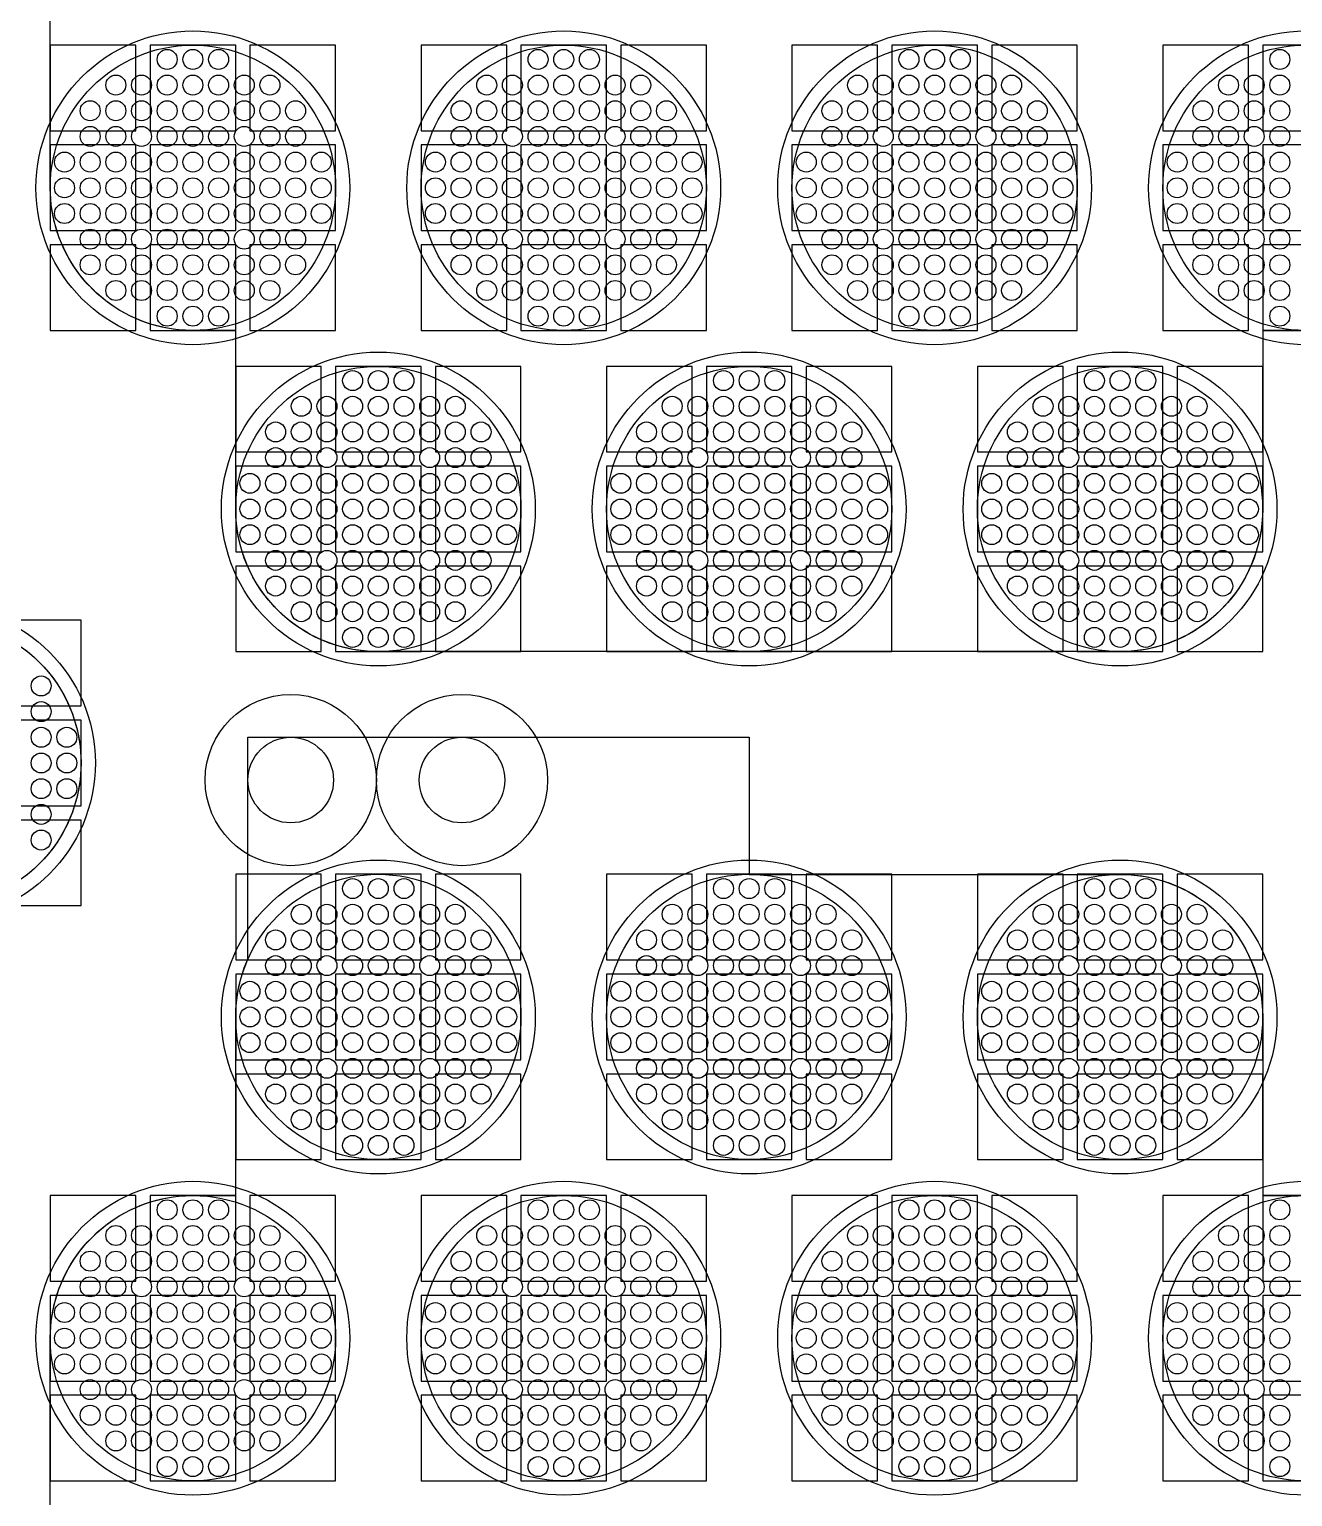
# Model space of a CAD drawing. Extents: x -49 to 54, y -38 to 38.
# Drawn here: x -21.57 to -17.14, y -4.14 to 1 of the extents above; entities that cross this region are included whole.
import ezdxf

# ---------------------------------------------------------------- set-up
doc = ezdxf.new("R2010")
doc.units = 0
for name, color, linetype in [('ADHESIVE_VIA_OPENINGS', 30, 'CONTINUOUS'), ('BACK_LAYER', 5, 'CONTINUOUS'), ('COND_LAYER_LOWER_ELECTRODE', 6, 'CONTINUOUS'), ('CONDUCTIVE_LAYER_BACK_LAYER', 2, 'CONTINUOUS'), ('EMITTER', 3, 'CONTINUOUS'), ('LOWER_ELECTRODE', 1, 'CONTINUOUS'), ('SUBSTRATE_VIA', 4, 'CONTINUOUS')]:
    doc.layers.add(name, color=color, linetype=linetype)

msp = doc.modelspace()

# ---------------------------------------------------------------- linework, layer by layer
at = {"layer": 'ADHESIVE_VIA_OPENINGS'}
for centre in [(-20.6534, -1.6308), (-20.0534, -1.6308)]:
    msp.add_circle(centre, 0.3, dxfattribs=at)
at = {"layer": 'BACK_LAYER'}
for points in [[(-21.4965, 0.6451), (-21.1965, 0.6451), (-21.1965, 0.9451), (-21.4965, 0.9451)], [(-21.1465, 0.6451), (-20.8465, 0.6451), (-20.8465, 0.9451), (-21.1465, 0.9451)], [(-20.7965, 0.6451), (-20.4965, 0.6451), (-20.4965, 0.9451), (-20.7965, 0.9451)], [(-20.1965, 0.6451), (-19.8965, 0.6451), (-19.8965, 0.9451), (-20.1965, 0.9451)], [(-19.8465, 0.6451), (-19.5465, 0.6451), (-19.5465, 0.9451), (-19.8465, 0.9451)], [(-19.4965, 0.6451), (-19.1965, 0.6451), (-19.1965, 0.9451), (-19.4965, 0.9451)], [(-18.8965, 0.6451), (-18.5965, 0.6451), (-18.5965, 0.9451), (-18.8965, 0.9451)], [(-18.5465, 0.6451), (-18.2465, 0.6451), (-18.2465, 0.9451), (-18.5465, 0.9451)], [(-18.1965, 0.6451), (-17.8965, 0.6451), (-17.8965, 0.9451), (-18.1965, 0.9451)], [(-17.5965, 0.6451), (-17.2965, 0.6451), (-17.2965, 0.9451), (-17.5965, 0.9451)], [(-17.2465, 0.6451), (-16.9465, 0.6451), (-16.9465, 0.9451), (-17.2465, 0.9451)], [(-21.4965, 0.2951), (-21.1965, 0.2951), (-21.1965, 0.5951), (-21.4965, 0.5951)], [(-21.1465, 0.2951), (-20.8465, 0.2951), (-20.8465, 0.5951), (-21.1465, 0.5951)], [(-20.7965, 0.2951), (-20.4965, 0.2951), (-20.4965, 0.5951), (-20.7965, 0.5951)], [(-20.1965, 0.2951), (-19.8965, 0.2951), (-19.8965, 0.5951), (-20.1965, 0.5951)], [(-19.8465, 0.2951), (-19.5465, 0.2951), (-19.5465, 0.5951), (-19.8465, 0.5951)], [(-19.4965, 0.2951), (-19.1965, 0.2951), (-19.1965, 0.5951), (-19.4965, 0.5951)], [(-18.8965, 0.2951), (-18.5965, 0.2951), (-18.5965, 0.5951), (-18.8965, 0.5951)], [(-18.5465, 0.2951), (-18.2465, 0.2951), (-18.2465, 0.5951), (-18.5465, 0.5951)], [(-18.1965, 0.2951), (-17.8965, 0.2951), (-17.8965, 0.5951), (-18.1965, 0.5951)], [(-17.5965, 0.2951), (-17.2965, 0.2951), (-17.2965, 0.5951), (-17.5965, 0.5951)], [(-17.2465, 0.2951), (-16.9465, 0.2951), (-16.9465, 0.5951), (-17.2465, 0.5951)], [(-21.4965, -0.0549), (-21.1965, -0.0549), (-21.1965, 0.2451), (-21.4965, 0.2451)], [(-21.1465, -0.0549), (-20.8465, -0.0549), (-20.8465, 0.2451), (-21.1465, 0.2451)], [(-20.7965, -0.0549), (-20.4965, -0.0549), (-20.4965, 0.2451), (-20.7965, 0.2451)], [(-20.1965, -0.0549), (-19.8965, -0.0549), (-19.8965, 0.2451), (-20.1965, 0.2451)], [(-19.8465, -0.0549), (-19.5465, -0.0549), (-19.5465, 0.2451), (-19.8465, 0.2451)], [(-19.4965, -0.0549), (-19.1965, -0.0549), (-19.1965, 0.2451), (-19.4965, 0.2451)], [(-18.8965, -0.0549), (-18.5965, -0.0549), (-18.5965, 0.2451), (-18.8965, 0.2451)], [(-18.5465, -0.0549), (-18.2465, -0.0549), (-18.2465, 0.2451), (-18.5465, 0.2451)], [(-18.1965, -0.0549), (-17.8965, -0.0549), (-17.8965, 0.2451), (-18.1965, 0.2451)], [(-17.5965, -0.0549), (-17.2965, -0.0549), (-17.2965, 0.2451), (-17.5965, 0.2451)], [(-17.2465, -0.0549), (-16.9465, -0.0549), (-16.9465, 0.2451), (-17.2465, 0.2451)], [(-20.8465, -0.4807), (-20.5465, -0.4807), (-20.5465, -0.1807), (-20.8465, -0.1807)], [(-20.4965, -0.4807), (-20.1965, -0.4807), (-20.1965, -0.1807), (-20.4965, -0.1807)], [(-20.1465, -0.4807), (-19.8465, -0.4807), (-19.8465, -0.1807), (-20.1465, -0.1807)], [(-19.5465, -0.4807), (-19.2465, -0.4807), (-19.2465, -0.1807), (-19.5465, -0.1807)], [(-19.1965, -0.4807), (-18.8965, -0.4807), (-18.8965, -0.1807), (-19.1965, -0.1807)], [(-18.8465, -0.4807), (-18.5465, -0.4807), (-18.5465, -0.1807), (-18.8465, -0.1807)], [(-18.2465, -0.4807), (-17.9465, -0.4807), (-17.9465, -0.1807), (-18.2465, -0.1807)], [(-17.8965, -0.4807), (-17.5965, -0.4807), (-17.5965, -0.1807), (-17.8965, -0.1807)], [(-17.5465, -0.4807), (-17.2465, -0.4807), (-17.2465, -0.1807), (-17.5465, -0.1807)], [(-20.8465, -0.8307), (-20.5465, -0.8307), (-20.5465, -0.5307), (-20.8465, -0.5307)], [(-20.4965, -0.8307), (-20.1965, -0.8307), (-20.1965, -0.5307), (-20.4965, -0.5307)], [(-20.1465, -0.8307), (-19.8465, -0.8307), (-19.8465, -0.5307), (-20.1465, -0.5307)], [(-19.5465, -0.8307), (-19.2465, -0.8307), (-19.2465, -0.5307), (-19.5465, -0.5307)], [(-19.1965, -0.8307), (-18.8965, -0.8307), (-18.8965, -0.5307), (-19.1965, -0.5307)], [(-18.8465, -0.8307), (-18.5465, -0.8307), (-18.5465, -0.5307), (-18.8465, -0.5307)], [(-18.2465, -0.8307), (-17.9465, -0.8307), (-17.9465, -0.5307), (-18.2465, -0.5307)], [(-17.8965, -0.8307), (-17.5965, -0.8307), (-17.5965, -0.5307), (-17.8965, -0.5307)], [(-17.5465, -0.8307), (-17.2465, -0.8307), (-17.2465, -0.5307), (-17.5465, -0.5307)], [(-20.8465, -1.1807), (-20.5465, -1.1807), (-20.5465, -0.8807), (-20.8465, -0.8807)], [(-20.4965, -1.1807), (-20.1965, -1.1807), (-20.1965, -0.8807), (-20.4965, -0.8807)], [(-20.1465, -1.1807), (-19.8465, -1.1807), (-19.8465, -0.8807), (-20.1465, -0.8807)], [(-19.5465, -1.1807), (-19.2465, -1.1807), (-19.2465, -0.8807), (-19.5465, -0.8807)], [(-19.1965, -1.1807), (-18.8965, -1.1807), (-18.8965, -0.8807), (-19.1965, -0.8807)], [(-18.8465, -1.1807), (-18.5465, -1.1807), (-18.5465, -0.8807), (-18.8465, -0.8807)], [(-18.2465, -1.1807), (-17.9465, -1.1807), (-17.9465, -0.8807), (-18.2465, -0.8807)], [(-17.8965, -1.1807), (-17.5965, -1.1807), (-17.5965, -0.8807), (-17.8965, -0.8807)], [(-17.5465, -1.1807), (-17.2465, -1.1807), (-17.2465, -0.8807), (-17.5465, -0.8807)], [(-21.6884, -1.3709), (-21.3884, -1.3709), (-21.3884, -1.0709), (-21.6884, -1.0709)], [(-21.6884, -1.7209), (-21.3884, -1.7209), (-21.3884, -1.4209), (-21.6884, -1.4209)], [(-21.6884, -2.0709), (-21.3884, -2.0709), (-21.3884, -1.7709), (-21.6884, -1.7709)], [(-20.8465, -2.2611), (-20.5465, -2.2611), (-20.5465, -1.9611), (-20.8465, -1.9611)], [(-20.4965, -2.2611), (-20.1965, -2.2611), (-20.1965, -1.9611), (-20.4965, -1.9611)], [(-20.1465, -2.2611), (-19.8465, -2.2611), (-19.8465, -1.9611), (-20.1465, -1.9611)], [(-19.5465, -2.2611), (-19.2465, -2.2611), (-19.2465, -1.9611), (-19.5465, -1.9611)], [(-19.1965, -2.2611), (-18.8965, -2.2611), (-18.8965, -1.9611), (-19.1965, -1.9611)], [(-18.8465, -2.2611), (-18.5465, -2.2611), (-18.5465, -1.9611), (-18.8465, -1.9611)], [(-18.2465, -2.2611), (-17.9465, -2.2611), (-17.9465, -1.9611), (-18.2465, -1.9611)], [(-17.8965, -2.2611), (-17.5965, -2.2611), (-17.5965, -1.9611), (-17.8965, -1.9611)], [(-17.5465, -2.2611), (-17.2465, -2.2611), (-17.2465, -1.9611), (-17.5465, -1.9611)], [(-20.8465, -2.6111), (-20.5465, -2.6111), (-20.5465, -2.3111), (-20.8465, -2.3111)], [(-20.4965, -2.6111), (-20.1965, -2.6111), (-20.1965, -2.3111), (-20.4965, -2.3111)], [(-20.1465, -2.6111), (-19.8465, -2.6111), (-19.8465, -2.3111), (-20.1465, -2.3111)], [(-19.5465, -2.6111), (-19.2465, -2.6111), (-19.2465, -2.3111), (-19.5465, -2.3111)], [(-19.1965, -2.6111), (-18.8965, -2.6111), (-18.8965, -2.3111), (-19.1965, -2.3111)], [(-18.8465, -2.6111), (-18.5465, -2.6111), (-18.5465, -2.3111), (-18.8465, -2.3111)], [(-18.2465, -2.6111), (-17.9465, -2.6111), (-17.9465, -2.3111), (-18.2465, -2.3111)], [(-17.8965, -2.6111), (-17.5965, -2.6111), (-17.5965, -2.3111), (-17.8965, -2.3111)], [(-17.5465, -2.6111), (-17.2465, -2.6111), (-17.2465, -2.3111), (-17.5465, -2.3111)], [(-20.8465, -2.9611), (-20.5465, -2.9611), (-20.5465, -2.6611), (-20.8465, -2.6611)], [(-20.4965, -2.9611), (-20.1965, -2.9611), (-20.1965, -2.6611), (-20.4965, -2.6611)], [(-20.1465, -2.9611), (-19.8465, -2.9611), (-19.8465, -2.6611), (-20.1465, -2.6611)], [(-19.5465, -2.9611), (-19.2465, -2.9611), (-19.2465, -2.6611), (-19.5465, -2.6611)], [(-19.1965, -2.9611), (-18.8965, -2.9611), (-18.8965, -2.6611), (-19.1965, -2.6611)], [(-18.8465, -2.9611), (-18.5465, -2.9611), (-18.5465, -2.6611), (-18.8465, -2.6611)], [(-18.2465, -2.9611), (-17.9465, -2.9611), (-17.9465, -2.6611), (-18.2465, -2.6611)], [(-17.8965, -2.9611), (-17.5965, -2.9611), (-17.5965, -2.6611), (-17.8965, -2.6611)], [(-17.5465, -2.9611), (-17.2465, -2.9611), (-17.2465, -2.6611), (-17.5465, -2.6611)], [(-21.4965, -3.387), (-21.1965, -3.387), (-21.1965, -3.087), (-21.4965, -3.087)], [(-21.1465, -3.387), (-20.8465, -3.387), (-20.8465, -3.087), (-21.1465, -3.087)], [(-20.7965, -3.387), (-20.4965, -3.387), (-20.4965, -3.087), (-20.7965, -3.087)], [(-20.1965, -3.387), (-19.8965, -3.387), (-19.8965, -3.087), (-20.1965, -3.087)], [(-19.8465, -3.387), (-19.5465, -3.387), (-19.5465, -3.087), (-19.8465, -3.087)], [(-19.4965, -3.387), (-19.1965, -3.387), (-19.1965, -3.087), (-19.4965, -3.087)], [(-18.8965, -3.387), (-18.5965, -3.387), (-18.5965, -3.087), (-18.8965, -3.087)], [(-18.5465, -3.387), (-18.2465, -3.387), (-18.2465, -3.087), (-18.5465, -3.087)], [(-18.1965, -3.387), (-17.8965, -3.387), (-17.8965, -3.087), (-18.1965, -3.087)], [(-17.5965, -3.387), (-17.2965, -3.387), (-17.2965, -3.087), (-17.5965, -3.087)], [(-17.2465, -3.387), (-16.9465, -3.387), (-16.9465, -3.087), (-17.2465, -3.087)], [(-21.4965, -3.737), (-21.1965, -3.737), (-21.1965, -3.437), (-21.4965, -3.437)], [(-21.1465, -3.737), (-20.8465, -3.737), (-20.8465, -3.437), (-21.1465, -3.437)], [(-20.7965, -3.737), (-20.4965, -3.737), (-20.4965, -3.437), (-20.7965, -3.437)], [(-20.1965, -3.737), (-19.8965, -3.737), (-19.8965, -3.437), (-20.1965, -3.437)], [(-19.8465, -3.737), (-19.5465, -3.737), (-19.5465, -3.437), (-19.8465, -3.437)], [(-19.4965, -3.737), (-19.1965, -3.737), (-19.1965, -3.437), (-19.4965, -3.437)], [(-18.8965, -3.737), (-18.5965, -3.737), (-18.5965, -3.437), (-18.8965, -3.437)], [(-18.5465, -3.737), (-18.2465, -3.737), (-18.2465, -3.437), (-18.5465, -3.437)], [(-18.1965, -3.737), (-17.8965, -3.737), (-17.8965, -3.437), (-18.1965, -3.437)], [(-17.5965, -3.737), (-17.2965, -3.737), (-17.2965, -3.437), (-17.5965, -3.437)], [(-17.2465, -3.737), (-16.9465, -3.737), (-16.9465, -3.437), (-17.2465, -3.437)], [(-21.4965, -4.087), (-21.1965, -4.087), (-21.1965, -3.787), (-21.4965, -3.787)], [(-21.1465, -4.087), (-20.8465, -4.087), (-20.8465, -3.787), (-21.1465, -3.787)], [(-20.7965, -4.087), (-20.4965, -4.087), (-20.4965, -3.787), (-20.7965, -3.787)], [(-20.1965, -4.087), (-19.8965, -4.087), (-19.8965, -3.787), (-20.1965, -3.787)], [(-19.8465, -4.087), (-19.5465, -4.087), (-19.5465, -3.787), (-19.8465, -3.787)], [(-19.4965, -4.087), (-19.1965, -4.087), (-19.1965, -3.787), (-19.4965, -3.787)], [(-18.8965, -4.087), (-18.5965, -4.087), (-18.5965, -3.787), (-18.8965, -3.787)], [(-18.5465, -4.087), (-18.2465, -4.087), (-18.2465, -3.787), (-18.5465, -3.787)], [(-18.1965, -4.087), (-17.8965, -4.087), (-17.8965, -3.787), (-18.1965, -3.787)], [(-17.5965, -4.087), (-17.2965, -4.087), (-17.2965, -3.787), (-17.5965, -3.787)], [(-17.2465, -4.087), (-16.9465, -4.087), (-16.9465, -3.787), (-17.2465, -3.787)]]:
    msp.add_lwpolyline(points, close=True, dxfattribs=at)
at = {"layer": 'COND_LAYER_LOWER_ELECTRODE'}
for centre in [(-20.9965, 0.4451), (-19.6965, 0.4451), (-18.3965, 0.4451), (-17.0965, 0.4451), (-20.3465, -0.6807), (-19.0465, -0.6807), (-17.7465, -0.6807), (-21.8884, -1.5709), (-20.3465, -2.4611), (-19.0465, -2.4611), (-17.7465, -2.4611), (-20.9965, -3.587), (-19.6965, -3.587), (-18.3965, -3.587), (-17.0965, -3.587)]:
    msp.add_circle(centre, 0.55, dxfattribs=at)
at = {"layer": 'CONDUCTIVE_LAYER_BACK_LAYER'}
for points in [[(-17.0866, -0.0548), (-17.2465, -0.0548), (-17.2465, -0.6807), (-17.2469, -0.7006), (-17.2481, -0.7205), (-17.2501, -0.7402), (-17.2528, -0.7599), (-17.2564, -0.7795), (-17.2607, -0.7989), (-17.2658, -0.8181), (-17.2716, -0.8371), (-17.2782, -0.8559), (-17.2855, -0.8744), (-17.2936, -0.8925), (-17.3024, -0.9104), (-17.3118, -0.9279), (-17.322, -0.9449), (-17.3329, -0.9616), (-17.3443, -0.9778), (-17.3565, -0.9936), (-17.3692, -1.0088), (-17.3826, -1.0236), (-17.3965, -1.0378), (-17.411, -1.0514), (-17.426, -1.0645), (-17.4415, -1.0769), (-17.4575, -1.0887), (-17.4739, -1.0999), (-17.4908, -1.1104), (-17.5081, -1.1202), (-17.5257, -1.1294), (-17.5437, -1.1378), (-17.5621, -1.1455), (-17.5807, -1.1524), (-17.5996, -1.1587), (-17.6187, -1.1641), (-17.638, -1.1688), (-17.6575, -1.1728), (-17.6771, -1.1759), (-17.6969, -1.1783), (-17.7167, -1.1798), (-17.7366, -1.1806), (-20.3564, -1.1806), (-20.3763, -1.1798), (-20.3961, -1.1783), (-20.4159, -1.1759), (-20.4355, -1.1728), (-20.455, -1.1688), (-20.4743, -1.1641), (-20.4934, -1.1587), (-20.5123, -1.1524), (-20.5309, -1.1455), (-20.5493, -1.1378), (-20.5673, -1.1294), (-20.5849, -1.1202), (-20.6022, -1.1104), (-20.6191, -1.0999), (-20.6356, -1.0887), (-20.6515, -1.0769), (-20.6671, -1.0645), (-20.6821, -1.0514), (-20.6965, -1.0378), (-20.7104, -1.0236), (-20.7238, -1.0088), (-20.7365, -0.9936), (-20.7487, -0.9778), (-20.7602, -0.9616), (-20.771, -0.9449), (-20.7812, -0.9279), (-20.7906, -0.9104), (-20.7994, -0.8925), (-20.8075, -0.8744), (-20.8148, -0.8559), (-20.8214, -0.8371), (-20.8273, -0.8181), (-20.8323, -0.7989), (-20.8367, -0.7795), (-20.8402, -0.7599), (-20.843, -0.7402), (-20.8449, -0.7205), (-20.8461, -0.7006), (-20.8465, -0.6807), (-20.8465, -0.0548), (-21.0064, -0.0548), (-21.0263, -0.054), (-21.0461, -0.0524), (-21.0659, -0.0501), (-21.0855, -0.0469), (-21.105, -0.043), (-21.1243, -0.0383), (-21.1434, -0.0328), (-21.1623, -0.0266), (-21.1809, -0.0196), (-21.1993, -0.0119), (-21.2173, -0.0035), (-21.2349, 0.0056), (-21.2522, 0.0154), (-21.2691, 0.0259), (-21.2856, 0.0371), (-21.3015, 0.0489), (-21.3171, 0.0614), (-21.3321, 0.0744), (-21.3465, 0.088), (-21.3604, 0.1022), (-21.3738, 0.117), (-21.3865, 0.1322), (-21.3987, 0.148), (-21.4102, 0.1642), (-21.421, 0.1809), (-21.4312, 0.198), (-21.4406, 0.2154), (-21.4494, 0.2333), (-21.4575, 0.2515), (-21.4648, 0.2699), (-21.4714, 0.2887), (-21.4773, 0.3077), (-21.4823, 0.3269), (-21.4867, 0.3463), (-21.4902, 0.3659), (-21.493, 0.3856), (-21.4949, 0.4054), (-21.4961, 0.4252), (-21.4965, 0.4451), (-21.4965, 1.071)], [(-21.5833, -1.1748), (-21.5678, -1.1872), (-21.5528, -1.2002), (-21.5383, -1.2139), (-21.5244, -1.2281), (-21.5111, -1.2428), (-21.4983, -1.2581), (-21.4862, -1.2738), (-21.4747, -1.2901), (-21.4639, -1.3067), (-21.4537, -1.3238), (-21.4442, -1.3413), (-21.4354, -1.3591), (-21.4274, -1.3773), (-21.42, -1.3958), (-21.4135, -1.4145), (-21.4076, -1.4335), (-21.4025, -1.4528), (-21.3982, -1.4722), (-21.3947, -1.4917), (-21.3919, -1.5114), (-21.3899, -1.5312), (-21.3888, -1.5511), (-21.3884, -1.5709), (-21.3888, -1.5908), (-21.3899, -1.6107), (-21.3919, -1.6304), (-21.3947, -1.6501), (-21.3982, -1.6697), (-21.4025, -1.6891), (-21.4076, -1.7083), (-21.4135, -1.7273), (-21.42, -1.7461), (-21.4274, -1.7646), (-21.4354, -1.7827), (-21.4442, -1.8006), (-21.4537, -1.8181), (-21.4639, -1.8351), (-21.4747, -1.8518), (-21.4862, -1.868), (-21.4983, -1.8838), (-21.5111, -1.899), (-21.5244, -1.9138), (-21.5383, -1.928), (-21.5528, -1.9416), (-21.5678, -1.9547), (-21.5833, -1.9671)], [(-21.4965, -4.2129), (-21.4965, -3.587), (-21.4961, -3.5671), (-21.4949, -3.5472), (-21.493, -3.5274), (-21.4902, -3.5078), (-21.4867, -3.4882), (-21.4823, -3.4688), (-21.4773, -3.4496), (-21.4714, -3.4306), (-21.4648, -3.4118), (-21.4575, -3.3933), (-21.4494, -3.3751), (-21.4406, -3.3573), (-21.4312, -3.3398), (-21.421, -3.3227), (-21.4102, -3.3061), (-21.3987, -3.2899), (-21.3865, -3.2741), (-21.3738, -3.2588), (-21.3604, -3.2441), (-21.3465, -3.2299), (-21.3321, -3.2163), (-21.3171, -3.2032), (-21.3015, -3.1908), (-21.2856, -3.179), (-21.2691, -3.1678), (-21.2522, -3.1573), (-21.2349, -3.1475), (-21.2173, -3.1383), (-21.1993, -3.1299), (-21.1809, -3.1222), (-21.1623, -3.1152), (-21.1434, -3.109), (-21.1243, -3.1036), (-21.105, -3.0989), (-21.0855, -3.0949), (-21.0659, -3.0918), (-21.0461, -3.0894), (-21.0263, -3.0878), (-21.0064, -3.0871), (-20.8465, -3.0871), (-20.8465, -2.4611), (-20.8461, -2.4412), (-20.8449, -2.4214), (-20.843, -2.4016), (-20.8402, -2.3819), (-20.8367, -2.3624), (-20.8323, -2.3429), (-20.8273, -2.3237), (-20.8214, -2.3047), (-20.8148, -2.286), (-20.8075, -2.2675), (-20.8034, -2.2583), (-20.8034, -1.4808), (-19.0465, -1.4808), (-19.0465, -1.9612), (-17.7366, -1.9612), (-17.7167, -1.962), (-17.6969, -1.9636), (-17.6771, -1.966), (-17.6575, -1.9691), (-17.638, -1.973), (-17.6187, -1.9777), (-17.5996, -1.9832), (-17.5807, -1.9894), (-17.5621, -1.9964), (-17.5437, -2.0041), (-17.5257, -2.0125), (-17.5081, -2.0216), (-17.4908, -2.0315), (-17.4739, -2.042), (-17.4575, -2.0531), (-17.4415, -2.0649), (-17.426, -2.0774), (-17.411, -2.0904), (-17.3965, -2.1041), (-17.3826, -2.1183), (-17.3692, -2.133), (-17.3565, -2.1483), (-17.3443, -2.164), (-17.3329, -2.1802), (-17.322, -2.1969), (-17.3118, -2.214), (-17.3024, -2.2315), (-17.2936, -2.2493), (-17.2855, -2.2675), (-17.2782, -2.286), (-17.2716, -2.3047), (-17.2658, -2.3237), (-17.2607, -2.3429), (-17.2564, -2.3624), (-17.2528, -2.3819), (-17.2501, -2.4016), (-17.2481, -2.4214), (-17.2469, -2.4412), (-17.2465, -2.4611), (-17.2465, -3.0871), (-17.0866, -3.0871)]]:
    msp.add_lwpolyline(points, dxfattribs=at)
at = {"layer": 'EMITTER'}
for centre in [(-20.9965, 0.4451), (-19.6965, 0.4451), (-18.3965, 0.4451), (-17.0965, 0.4451), (-20.3465, -0.6807), (-19.0465, -0.6807), (-17.7465, -0.6807), (-21.8884, -1.5709), (-20.3465, -2.4611), (-19.0465, -2.4611), (-17.7465, -2.4611), (-20.9965, -3.587), (-19.6965, -3.587), (-18.3965, -3.587), (-17.0965, -3.587)]:
    msp.add_circle(centre, 0.5, dxfattribs=at)
at = {"layer": 'LOWER_ELECTRODE'}
for centre in [(-21.0865, 0.8951), (-20.9965, 0.8951), (-20.9065, 0.8951), (-19.7865, 0.8951), (-19.6965, 0.8951), (-19.6065, 0.8951), (-18.4865, 0.8951), (-18.3965, 0.8951), (-18.3065, 0.8951), (-17.1865, 0.8951), (-21.2665, 0.8051), (-21.1765, 0.8051), (-21.0865, 0.8051), (-20.9965, 0.8051), (-20.9065, 0.8051), (-20.8165, 0.8051), (-20.7265, 0.8051), (-19.9665, 0.8051), (-19.8765, 0.8051), (-19.7865, 0.8051), (-19.6965, 0.8051), (-19.6065, 0.8051), (-19.5165, 0.8051), (-19.4265, 0.8051), (-18.6665, 0.8051), (-18.5765, 0.8051), (-18.4865, 0.8051), (-18.3965, 0.8051), (-18.3065, 0.8051), (-18.2165, 0.8051), (-18.1265, 0.8051), (-17.3665, 0.8051), (-17.2765, 0.8051), (-17.1865, 0.8051), (-21.3565, 0.7151), (-21.2665, 0.7151), (-21.1765, 0.7151), (-21.0865, 0.7151), (-20.9965, 0.7151), (-20.9065, 0.7151), (-20.8165, 0.7151), (-20.7265, 0.7151), (-20.6365, 0.7151), (-20.0565, 0.7151), (-19.9665, 0.7151), (-19.8765, 0.7151), (-19.7865, 0.7151), (-19.6965, 0.7151), (-19.6065, 0.7151), (-19.5165, 0.7151), (-19.4265, 0.7151), (-19.3365, 0.7151), (-18.7565, 0.7151), (-18.6665, 0.7151), (-18.5765, 0.7151), (-18.4865, 0.7151), (-18.3965, 0.7151), (-18.3065, 0.7151), (-18.2165, 0.7151), (-18.1265, 0.7151), (-18.0365, 0.7151), (-17.4565, 0.7151), (-17.3665, 0.7151), (-17.2765, 0.7151), (-17.1865, 0.7151), (-21.3565, 0.6251), (-21.2665, 0.6251), (-21.1765, 0.6251), (-21.0865, 0.6251), (-20.9965, 0.6251), (-20.9065, 0.6251), (-20.8165, 0.6251), (-20.7265, 0.6251), (-20.6365, 0.6251), (-20.0565, 0.6251), (-19.9665, 0.6251), (-19.8765, 0.6251), (-19.7865, 0.6251), (-19.6965, 0.6251), (-19.6065, 0.6251), (-19.5165, 0.6251), (-19.4265, 0.6251), (-19.3365, 0.6251), (-18.7565, 0.6251), (-18.6665, 0.6251), (-18.5765, 0.6251), (-18.4865, 0.6251), (-18.3965, 0.6251), (-18.3065, 0.6251), (-18.2165, 0.6251), (-18.1265, 0.6251), (-18.0365, 0.6251), (-17.4565, 0.6251), (-17.3665, 0.6251), (-17.2765, 0.6251), (-17.1865, 0.6251), (-21.4465, 0.5351), (-21.3565, 0.5351), (-21.2665, 0.5351), (-21.1765, 0.5351), (-21.0865, 0.5351), (-20.9965, 0.5351), (-20.9065, 0.5351), (-20.8165, 0.5351), (-20.7265, 0.5351), (-20.6365, 0.5351), (-20.5465, 0.5351), (-20.1465, 0.5351), (-20.0565, 0.5351), (-19.9665, 0.5351), (-19.8765, 0.5351), (-19.7865, 0.5351), (-19.6965, 0.5351), (-19.6065, 0.5351), (-19.5165, 0.5351), (-19.4265, 0.5351), (-19.3365, 0.5351), (-19.2465, 0.5351), (-18.8465, 0.5351), (-18.7565, 0.5351), (-18.6665, 0.5351), (-18.5765, 0.5351), (-18.4865, 0.5351), (-18.3965, 0.5351), (-18.3065, 0.5351), (-18.2165, 0.5351), (-18.1265, 0.5351), (-18.0365, 0.5351), (-17.9465, 0.5351), (-17.5465, 0.5351), (-17.4565, 0.5351), (-17.3665, 0.5351), (-17.2765, 0.5351), (-17.1865, 0.5351), (-21.4465, 0.4451), (-21.3565, 0.4451), (-21.2665, 0.4451), (-21.1765, 0.4451), (-21.0865, 0.4451), (-20.9965, 0.4451), (-20.9065, 0.4451), (-20.8165, 0.4451), (-20.7265, 0.4451), (-20.6365, 0.4451), (-20.5465, 0.4451), (-20.1465, 0.4451), (-20.0565, 0.4451), (-19.9665, 0.4451), (-19.8765, 0.4451), (-19.7865, 0.4451), (-19.6965, 0.4451), (-19.6065, 0.4451), (-19.5165, 0.4451), (-19.4265, 0.4451), (-19.3365, 0.4451), (-19.2465, 0.4451), (-18.8465, 0.4451), (-18.7565, 0.4451), (-18.6665, 0.4451), (-18.5765, 0.4451), (-18.4865, 0.4451), (-18.3965, 0.4451), (-18.3065, 0.4451), (-18.2165, 0.4451), (-18.1265, 0.4451), (-18.0365, 0.4451), (-17.9465, 0.4451), (-17.5465, 0.4451), (-17.4565, 0.4451), (-17.3665, 0.4451), (-17.2765, 0.4451), (-17.1865, 0.4451), (-21.4465, 0.3551), (-21.3565, 0.3551), (-21.2665, 0.3551), (-21.1765, 0.3551), (-21.0865, 0.3551), (-20.9965, 0.3551), (-20.9065, 0.3551), (-20.8165, 0.3551), (-20.7265, 0.3551), (-20.6365, 0.3551), (-20.5465, 0.3551), (-20.1465, 0.3551), (-20.0565, 0.3551), (-19.9665, 0.3551), (-19.8765, 0.3551), (-19.7865, 0.3551), (-19.6965, 0.3551), (-19.6065, 0.3551), (-19.5165, 0.3551), (-19.4265, 0.3551), (-19.3365, 0.3551), (-19.2465, 0.3551), (-18.8465, 0.3551), (-18.7565, 0.3551), (-18.6665, 0.3551), (-18.5765, 0.3551), (-18.4865, 0.3551), (-18.3965, 0.3551), (-18.3065, 0.3551), (-18.2165, 0.3551), (-18.1265, 0.3551), (-18.0365, 0.3551), (-17.9465, 0.3551), (-17.5465, 0.3551), (-17.4565, 0.3551), (-17.3665, 0.3551), (-17.2765, 0.3551), (-17.1865, 0.3551), (-21.3565, 0.2651), (-21.2665, 0.2651), (-21.1765, 0.2651), (-21.0865, 0.2651), (-20.9965, 0.2651), (-20.9065, 0.2651), (-20.8165, 0.2651), (-20.7265, 0.2651), (-20.6365, 0.2651), (-20.0565, 0.2651), (-19.9665, 0.2651), (-19.8765, 0.2651), (-19.7865, 0.2651), (-19.6965, 0.2651), (-19.6065, 0.2651), (-19.5165, 0.2651), (-19.4265, 0.2651), (-19.3365, 0.2651), (-18.7565, 0.2651), (-18.6665, 0.2651), (-18.5765, 0.2651), (-18.4865, 0.2651), (-18.3965, 0.2651), (-18.3065, 0.2651), (-18.2165, 0.2651), (-18.1265, 0.2651), (-18.0365, 0.2651), (-17.4565, 0.2651), (-17.3665, 0.2651), (-17.2765, 0.2651), (-17.1865, 0.2651), (-21.3565, 0.1751), (-21.2665, 0.1751), (-21.1765, 0.1751), (-21.0865, 0.1751), (-20.9965, 0.1751), (-20.9065, 0.1751), (-20.8165, 0.1751), (-20.7265, 0.1751), (-20.6365, 0.1751), (-20.0565, 0.1751), (-19.9665, 0.1751), (-19.8765, 0.1751), (-19.7865, 0.1751), (-19.6965, 0.1751), (-19.6065, 0.1751), (-19.5165, 0.1751), (-19.4265, 0.1751), (-19.3365, 0.1751), (-18.7565, 0.1751), (-18.6665, 0.1751), (-18.5765, 0.1751), (-18.4865, 0.1751), (-18.3965, 0.1751), (-18.3065, 0.1751), (-18.2165, 0.1751), (-18.1265, 0.1751), (-18.0365, 0.1751), (-17.4565, 0.1751), (-17.3665, 0.1751), (-17.2765, 0.1751), (-17.1865, 0.1751), (-21.2665, 0.0851), (-21.1765, 0.0851), (-21.0865, 0.0851), (-20.9965, 0.0851), (-20.9065, 0.0851), (-20.8165, 0.0851), (-20.7265, 0.0851), (-19.9665, 0.0851), (-19.8765, 0.0851), (-19.7865, 0.0851), (-19.6965, 0.0851), (-19.6065, 0.0851), (-19.5165, 0.0851), (-19.4265, 0.0851), (-18.6665, 0.0851), (-18.5765, 0.0851), (-18.4865, 0.0851), (-18.3965, 0.0851), (-18.3065, 0.0851), (-18.2165, 0.0851), (-18.1265, 0.0851), (-17.3665, 0.0851), (-17.2765, 0.0851), (-17.1865, 0.0851), (-21.0865, -0.0049), (-20.9965, -0.0049), (-20.9065, -0.0049), (-19.7865, -0.0049), (-19.6965, -0.0049), (-19.6065, -0.0049), (-18.4865, -0.0049), (-18.3965, -0.0049), (-18.3065, -0.0049), (-17.1865, -0.0049), (-20.4365, -0.2307), (-20.3465, -0.2307), (-20.2565, -0.2307), (-19.1365, -0.2307), (-19.0465, -0.2307), (-18.9565, -0.2307), (-17.8365, -0.2307), (-17.7465, -0.2307), (-17.6565, -0.2307), (-20.6165, -0.3207), (-20.5265, -0.3207), (-20.4365, -0.3207), (-20.3465, -0.3207), (-20.2565, -0.3207), (-20.1665, -0.3207), (-20.0765, -0.3207), (-19.3165, -0.3207), (-19.2265, -0.3207), (-19.1365, -0.3207), (-19.0465, -0.3207), (-18.9565, -0.3207), (-18.8665, -0.3207), (-18.7765, -0.3207), (-18.0165, -0.3207), (-17.9265, -0.3207), (-17.8365, -0.3207), (-17.7465, -0.3207), (-17.6565, -0.3207), (-17.5665, -0.3207), (-17.4765, -0.3207), (-20.7065, -0.4107), (-20.6165, -0.4107), (-20.5265, -0.4107), (-20.4365, -0.4107), (-20.3465, -0.4107), (-20.2565, -0.4107), (-20.1665, -0.4107), (-20.0765, -0.4107), (-19.9865, -0.4107), (-19.4065, -0.4107), (-19.3165, -0.4107), (-19.2265, -0.4107), (-19.1365, -0.4107), (-19.0465, -0.4107), (-18.9565, -0.4107), (-18.8665, -0.4107), (-18.7765, -0.4107), (-18.6865, -0.4107), (-18.1065, -0.4107), (-18.0165, -0.4107), (-17.9265, -0.4107), (-17.8365, -0.4107), (-17.7465, -0.4107), (-17.6565, -0.4107), (-17.5665, -0.4107), (-17.4765, -0.4107), (-17.3865, -0.4107), (-20.7065, -0.5007), (-20.6165, -0.5007), (-20.5265, -0.5007), (-20.4365, -0.5007), (-20.3465, -0.5007), (-20.2565, -0.5007), (-20.1665, -0.5007), (-20.0765, -0.5007), (-19.9865, -0.5007), (-19.4065, -0.5007), (-19.3165, -0.5007), (-19.2265, -0.5007), (-19.1365, -0.5007), (-19.0465, -0.5007), (-18.9565, -0.5007), (-18.8665, -0.5007), (-18.7765, -0.5007), (-18.6865, -0.5007), (-18.1065, -0.5007), (-18.0165, -0.5007), (-17.9265, -0.5007), (-17.8365, -0.5007), (-17.7465, -0.5007), (-17.6565, -0.5007), (-17.5665, -0.5007), (-17.4765, -0.5007), (-17.3865, -0.5007), (-20.7965, -0.5907), (-20.7065, -0.5907), (-20.6165, -0.5907), (-20.5265, -0.5907), (-20.4365, -0.5907), (-20.3465, -0.5907), (-20.2565, -0.5907), (-20.1665, -0.5907), (-20.0765, -0.5907), (-19.9865, -0.5907), (-19.8965, -0.5907), (-19.4965, -0.5907), (-19.4065, -0.5907), (-19.3165, -0.5907), (-19.2265, -0.5907), (-19.1365, -0.5907), (-19.0465, -0.5907), (-18.9565, -0.5907), (-18.8665, -0.5907), (-18.7765, -0.5907), (-18.6865, -0.5907), (-18.5965, -0.5907), (-18.1965, -0.5907), (-18.1065, -0.5907), (-18.0165, -0.5907), (-17.9265, -0.5907), (-17.8365, -0.5907), (-17.7465, -0.5907), (-17.6565, -0.5907), (-17.5665, -0.5907), (-17.4765, -0.5907), (-17.3865, -0.5907), (-17.2965, -0.5907), (-20.7965, -0.6807), (-20.7065, -0.6807), (-20.6165, -0.6807), (-20.5265, -0.6807), (-20.4365, -0.6807), (-20.3465, -0.6807), (-20.2565, -0.6807), (-20.1665, -0.6807), (-20.0765, -0.6807), (-19.9865, -0.6807), (-19.8965, -0.6807), (-19.4965, -0.6807), (-19.4065, -0.6807), (-19.3165, -0.6807), (-19.2265, -0.6807), (-19.1365, -0.6807), (-19.0465, -0.6807), (-18.9565, -0.6807), (-18.8665, -0.6807), (-18.7765, -0.6807), (-18.6865, -0.6807), (-18.5965, -0.6807), (-18.1965, -0.6807), (-18.1065, -0.6807), (-18.0165, -0.6807), (-17.9265, -0.6807), (-17.8365, -0.6807), (-17.7465, -0.6807), (-17.6565, -0.6807), (-17.5665, -0.6807), (-17.4765, -0.6807), (-17.3865, -0.6807), (-17.2965, -0.6807), (-20.7965, -0.7707), (-20.7065, -0.7707), (-20.6165, -0.7707), (-20.5265, -0.7707), (-20.4365, -0.7707), (-20.3465, -0.7707), (-20.2565, -0.7707), (-20.1665, -0.7707), (-20.0765, -0.7707), (-19.9865, -0.7707), (-19.8965, -0.7707), (-19.4965, -0.7707), (-19.4065, -0.7707), (-19.3165, -0.7707), (-19.2265, -0.7707), (-19.1365, -0.7707), (-19.0465, -0.7707), (-18.9565, -0.7707), (-18.8665, -0.7707), (-18.7765, -0.7707), (-18.6865, -0.7707), (-18.5965, -0.7707), (-18.1965, -0.7707), (-18.1065, -0.7707), (-18.0165, -0.7707), (-17.9265, -0.7707), (-17.8365, -0.7707), (-17.7465, -0.7707), (-17.6565, -0.7707), (-17.5665, -0.7707), (-17.4765, -0.7707), (-17.3865, -0.7707), (-17.2965, -0.7707), (-20.7065, -0.8607), (-20.6165, -0.8607), (-20.5265, -0.8607), (-20.4365, -0.8607), (-20.3465, -0.8607), (-20.2565, -0.8607), (-20.1665, -0.8607), (-20.0765, -0.8607), (-19.9865, -0.8607), (-19.4065, -0.8607), (-19.3165, -0.8607), (-19.2265, -0.8607), (-19.1365, -0.8607), (-19.0465, -0.8607), (-18.9565, -0.8607), (-18.8665, -0.8607), (-18.7765, -0.8607), (-18.6865, -0.8607), (-18.1065, -0.8607), (-18.0165, -0.8607), (-17.9265, -0.8607), (-17.8365, -0.8607), (-17.7465, -0.8607), (-17.6565, -0.8607), (-17.5665, -0.8607), (-17.4765, -0.8607), (-17.3865, -0.8607), (-20.7065, -0.9507), (-20.6165, -0.9507), (-20.5265, -0.9507), (-20.4365, -0.9507), (-20.3465, -0.9507), (-20.2565, -0.9507), (-20.1665, -0.9507), (-20.0765, -0.9507), (-19.9865, -0.9507), (-19.4065, -0.9507), (-19.3165, -0.9507), (-19.2265, -0.9507), (-19.1365, -0.9507), (-19.0465, -0.9507), (-18.9565, -0.9507), (-18.8665, -0.9507), (-18.7765, -0.9507), (-18.6865, -0.9507), (-18.1065, -0.9507), (-18.0165, -0.9507), (-17.9265, -0.9507), (-17.8365, -0.9507), (-17.7465, -0.9507), (-17.6565, -0.9507), (-17.5665, -0.9507), (-17.4765, -0.9507), (-17.3865, -0.9507), (-20.6165, -1.0407), (-20.5265, -1.0407), (-20.4365, -1.0407), (-20.3465, -1.0407), (-20.2565, -1.0407), (-20.1665, -1.0407), (-20.0765, -1.0407), (-19.3165, -1.0407), (-19.2265, -1.0407), (-19.1365, -1.0407), (-19.0465, -1.0407), (-18.9565, -1.0407), (-18.8665, -1.0407), (-18.7765, -1.0407), (-18.0165, -1.0407), (-17.9265, -1.0407), (-17.8365, -1.0407), (-17.7465, -1.0407), (-17.6565, -1.0407), (-17.5665, -1.0407), (-17.4765, -1.0407), (-20.4365, -1.1307), (-20.3465, -1.1307), (-20.2565, -1.1307), (-19.1365, -1.1307), (-19.0465, -1.1307), (-18.9565, -1.1307), (-17.8365, -1.1307), (-17.7465, -1.1307), (-17.6565, -1.1307), (-21.5284, -1.3009), (-21.5284, -1.3909), (-21.5284, -1.4809), (-21.4384, -1.4809), (-21.5284, -1.5709), (-21.4384, -1.5709), (-21.5284, -1.6609), (-21.4384, -1.6609), (-21.5284, -1.7509), (-21.5284, -1.8409), (-20.4365, -2.0111), (-20.3465, -2.0111), (-20.2565, -2.0111), (-19.1365, -2.0111), (-19.0465, -2.0111), (-18.9565, -2.0111), (-17.8365, -2.0111), (-17.7465, -2.0111), (-17.6565, -2.0111), (-20.6165, -2.1011), (-20.5265, -2.1011), (-20.4365, -2.1011), (-20.3465, -2.1011), (-20.2565, -2.1011), (-20.1665, -2.1011), (-20.0765, -2.1011), (-19.3165, -2.1011), (-19.2265, -2.1011), (-19.1365, -2.1011), (-19.0465, -2.1011), (-18.9565, -2.1011), (-18.8665, -2.1011), (-18.7765, -2.1011), (-18.0165, -2.1011), (-17.9265, -2.1011), (-17.8365, -2.1011), (-17.7465, -2.1011), (-17.6565, -2.1011), (-17.5665, -2.1011), (-17.4765, -2.1011), (-20.7065, -2.1911), (-20.6165, -2.1911), (-20.5265, -2.1911), (-20.4365, -2.1911), (-20.3465, -2.1911), (-20.2565, -2.1911), (-20.1665, -2.1911), (-20.0765, -2.1911), (-19.9865, -2.1911), (-19.4065, -2.1911), (-19.3165, -2.1911), (-19.2265, -2.1911), (-19.1365, -2.1911), (-19.0465, -2.1911), (-18.9565, -2.1911), (-18.8665, -2.1911), (-18.7765, -2.1911), (-18.6865, -2.1911), (-18.1065, -2.1911), (-18.0165, -2.1911), (-17.9265, -2.1911), (-17.8365, -2.1911), (-17.7465, -2.1911), (-17.6565, -2.1911), (-17.5665, -2.1911), (-17.4765, -2.1911), (-17.3865, -2.1911), (-20.7065, -2.2811), (-20.6165, -2.2811), (-20.5265, -2.2811), (-20.4365, -2.2811), (-20.3465, -2.2811), (-20.2565, -2.2811), (-20.1665, -2.2811), (-20.0765, -2.2811), (-19.9865, -2.2811), (-19.4065, -2.2811), (-19.3165, -2.2811), (-19.2265, -2.2811), (-19.1365, -2.2811), (-19.0465, -2.2811), (-18.9565, -2.2811), (-18.8665, -2.2811), (-18.7765, -2.2811), (-18.6865, -2.2811), (-18.1065, -2.2811), (-18.0165, -2.2811), (-17.9265, -2.2811), (-17.8365, -2.2811), (-17.7465, -2.2811), (-17.6565, -2.2811), (-17.5665, -2.2811), (-17.4765, -2.2811), (-17.3865, -2.2811), (-20.7965, -2.3711), (-20.7065, -2.3711), (-20.6165, -2.3711), (-20.5265, -2.3711), (-20.4365, -2.3711), (-20.3465, -2.3711), (-20.2565, -2.3711), (-20.1665, -2.3711), (-20.0765, -2.3711), (-19.9865, -2.3711), (-19.8965, -2.3711), (-19.4965, -2.3711), (-19.4065, -2.3711), (-19.3165, -2.3711), (-19.2265, -2.3711), (-19.1365, -2.3711), (-19.0465, -2.3711), (-18.9565, -2.3711), (-18.8665, -2.3711), (-18.7765, -2.3711), (-18.6865, -2.3711), (-18.5965, -2.3711), (-18.1965, -2.3711), (-18.1065, -2.3711), (-18.0165, -2.3711), (-17.9265, -2.3711), (-17.8365, -2.3711), (-17.7465, -2.3711), (-17.6565, -2.3711), (-17.5665, -2.3711), (-17.4765, -2.3711), (-17.3865, -2.3711), (-17.2965, -2.3711), (-20.7965, -2.4611), (-20.7065, -2.4611), (-20.6165, -2.4611), (-20.5265, -2.4611), (-20.4365, -2.4611), (-20.3465, -2.4611), (-20.2565, -2.4611), (-20.1665, -2.4611), (-20.0765, -2.4611), (-19.9865, -2.4611), (-19.8965, -2.4611), (-19.4965, -2.4611), (-19.4065, -2.4611), (-19.3165, -2.4611), (-19.2265, -2.4611), (-19.1365, -2.4611), (-19.0465, -2.4611), (-18.9565, -2.4611), (-18.8665, -2.4611), (-18.7765, -2.4611), (-18.6865, -2.4611), (-18.5965, -2.4611), (-18.1965, -2.4611), (-18.1065, -2.4611), (-18.0165, -2.4611), (-17.9265, -2.4611), (-17.8365, -2.4611), (-17.7465, -2.4611), (-17.6565, -2.4611), (-17.5665, -2.4611), (-17.4765, -2.4611), (-17.3865, -2.4611), (-17.2965, -2.4611), (-20.7965, -2.5511), (-20.7065, -2.5511), (-20.6165, -2.5511), (-20.5265, -2.5511), (-20.4365, -2.5511), (-20.3465, -2.5511), (-20.2565, -2.5511), (-20.1665, -2.5511), (-20.0765, -2.5511), (-19.9865, -2.5511), (-19.8965, -2.5511), (-19.4965, -2.5511), (-19.4065, -2.5511), (-19.3165, -2.5511), (-19.2265, -2.5511), (-19.1365, -2.5511), (-19.0465, -2.5511), (-18.9565, -2.5511), (-18.8665, -2.5511), (-18.7765, -2.5511), (-18.6865, -2.5511), (-18.5965, -2.5511), (-18.1965, -2.5511), (-18.1065, -2.5511), (-18.0165, -2.5511), (-17.9265, -2.5511), (-17.8365, -2.5511), (-17.7465, -2.5511), (-17.6565, -2.5511), (-17.5665, -2.5511), (-17.4765, -2.5511), (-17.3865, -2.5511), (-17.2965, -2.5511), (-20.7065, -2.6411), (-20.6165, -2.6411), (-20.5265, -2.6411), (-20.4365, -2.6411), (-20.3465, -2.6411), (-20.2565, -2.6411), (-20.1665, -2.6411), (-20.0765, -2.6411), (-19.9865, -2.6411), (-19.4065, -2.6411), (-19.3165, -2.6411), (-19.2265, -2.6411), (-19.1365, -2.6411), (-19.0465, -2.6411), (-18.9565, -2.6411), (-18.8665, -2.6411), (-18.7765, -2.6411), (-18.6865, -2.6411), (-18.1065, -2.6411), (-18.0165, -2.6411), (-17.9265, -2.6411), (-17.8365, -2.6411), (-17.7465, -2.6411), (-17.6565, -2.6411), (-17.5665, -2.6411), (-17.4765, -2.6411), (-17.3865, -2.6411), (-20.7065, -2.7311), (-20.6165, -2.7311), (-20.5265, -2.7311), (-20.4365, -2.7311), (-20.3465, -2.7311), (-20.2565, -2.7311), (-20.1665, -2.7311), (-20.0765, -2.7311), (-19.9865, -2.7311), (-19.4065, -2.7311), (-19.3165, -2.7311), (-19.2265, -2.7311), (-19.1365, -2.7311), (-19.0465, -2.7311), (-18.9565, -2.7311), (-18.8665, -2.7311), (-18.7765, -2.7311), (-18.6865, -2.7311), (-18.1065, -2.7311), (-18.0165, -2.7311), (-17.9265, -2.7311), (-17.8365, -2.7311), (-17.7465, -2.7311), (-17.6565, -2.7311), (-17.5665, -2.7311), (-17.4765, -2.7311), (-17.3865, -2.7311), (-20.6165, -2.8211), (-20.5265, -2.8211), (-20.4365, -2.8211), (-20.3465, -2.8211), (-20.2565, -2.8211), (-20.1665, -2.8211), (-20.0765, -2.8211), (-19.3165, -2.8211), (-19.2265, -2.8211), (-19.1365, -2.8211), (-19.0465, -2.8211), (-18.9565, -2.8211), (-18.8665, -2.8211), (-18.7765, -2.8211), (-18.0165, -2.8211), (-17.9265, -2.8211), (-17.8365, -2.8211), (-17.7465, -2.8211), (-17.6565, -2.8211), (-17.5665, -2.8211), (-17.4765, -2.8211), (-20.4365, -2.9111), (-20.3465, -2.9111), (-20.2565, -2.9111), (-19.1365, -2.9111), (-19.0465, -2.9111), (-18.9565, -2.9111), (-17.8365, -2.9111), (-17.7465, -2.9111), (-17.6565, -2.9111), (-21.0865, -3.137), (-20.9965, -3.137), (-20.9065, -3.137), (-19.7865, -3.137), (-19.6965, -3.137), (-19.6065, -3.137), (-18.4865, -3.137), (-18.3965, -3.137), (-18.3065, -3.137), (-17.1865, -3.137), (-21.2665, -3.227), (-21.1765, -3.227), (-21.0865, -3.227), (-20.9965, -3.227), (-20.9065, -3.227), (-20.8165, -3.227), (-20.7265, -3.227), (-19.9665, -3.227), (-19.8765, -3.227), (-19.7865, -3.227), (-19.6965, -3.227), (-19.6065, -3.227), (-19.5165, -3.227), (-19.4265, -3.227), (-18.6665, -3.227), (-18.5765, -3.227), (-18.4865, -3.227), (-18.3965, -3.227), (-18.3065, -3.227), (-18.2165, -3.227), (-18.1265, -3.227), (-17.3665, -3.227), (-17.2765, -3.227), (-17.1865, -3.227), (-21.3565, -3.317), (-21.2665, -3.317), (-21.1765, -3.317), (-21.0865, -3.317), (-20.9965, -3.317), (-20.9065, -3.317), (-20.8165, -3.317), (-20.7265, -3.317), (-20.6365, -3.317), (-20.0565, -3.317), (-19.9665, -3.317), (-19.8765, -3.317), (-19.7865, -3.317), (-19.6965, -3.317), (-19.6065, -3.317), (-19.5165, -3.317), (-19.4265, -3.317), (-19.3365, -3.317), (-18.7565, -3.317), (-18.6665, -3.317), (-18.5765, -3.317), (-18.4865, -3.317), (-18.3965, -3.317), (-18.3065, -3.317), (-18.2165, -3.317), (-18.1265, -3.317), (-18.0365, -3.317), (-17.4565, -3.317), (-17.3665, -3.317), (-17.2765, -3.317), (-17.1865, -3.317), (-21.3565, -3.407), (-21.2665, -3.407), (-21.1765, -3.407), (-21.0865, -3.407), (-20.9965, -3.407), (-20.9065, -3.407), (-20.8165, -3.407), (-20.7265, -3.407), (-20.6365, -3.407), (-20.0565, -3.407), (-19.9665, -3.407), (-19.8765, -3.407), (-19.7865, -3.407), (-19.6965, -3.407), (-19.6065, -3.407), (-19.5165, -3.407), (-19.4265, -3.407), (-19.3365, -3.407), (-18.7565, -3.407), (-18.6665, -3.407), (-18.5765, -3.407), (-18.4865, -3.407), (-18.3965, -3.407), (-18.3065, -3.407), (-18.2165, -3.407), (-18.1265, -3.407), (-18.0365, -3.407), (-17.4565, -3.407), (-17.3665, -3.407), (-17.2765, -3.407), (-17.1865, -3.407), (-21.4465, -3.497), (-21.3565, -3.497), (-21.2665, -3.497), (-21.1765, -3.497), (-21.0865, -3.497), (-20.9965, -3.497), (-20.9065, -3.497), (-20.8165, -3.497), (-20.7265, -3.497), (-20.6365, -3.497), (-20.5465, -3.497), (-20.1465, -3.497), (-20.0565, -3.497), (-19.9665, -3.497), (-19.8765, -3.497), (-19.7865, -3.497), (-19.6965, -3.497), (-19.6065, -3.497), (-19.5165, -3.497), (-19.4265, -3.497), (-19.3365, -3.497), (-19.2465, -3.497), (-18.8465, -3.497), (-18.7565, -3.497), (-18.6665, -3.497), (-18.5765, -3.497), (-18.4865, -3.497), (-18.3965, -3.497), (-18.3065, -3.497), (-18.2165, -3.497), (-18.1265, -3.497), (-18.0365, -3.497), (-17.9465, -3.497), (-17.5465, -3.497), (-17.4565, -3.497), (-17.3665, -3.497), (-17.2765, -3.497), (-17.1865, -3.497), (-21.4465, -3.587), (-21.3565, -3.587), (-21.2665, -3.587), (-21.1765, -3.587), (-21.0865, -3.587), (-20.9965, -3.587), (-20.9065, -3.587), (-20.8165, -3.587), (-20.7265, -3.587), (-20.6365, -3.587), (-20.5465, -3.587), (-20.1465, -3.587), (-20.0565, -3.587), (-19.9665, -3.587), (-19.8765, -3.587), (-19.7865, -3.587), (-19.6965, -3.587), (-19.6065, -3.587), (-19.5165, -3.587), (-19.4265, -3.587), (-19.3365, -3.587), (-19.2465, -3.587), (-18.8465, -3.587), (-18.7565, -3.587), (-18.6665, -3.587), (-18.5765, -3.587), (-18.4865, -3.587), (-18.3965, -3.587), (-18.3065, -3.587), (-18.2165, -3.587), (-18.1265, -3.587), (-18.0365, -3.587), (-17.9465, -3.587), (-17.5465, -3.587), (-17.4565, -3.587), (-17.3665, -3.587), (-17.2765, -3.587), (-17.1865, -3.587), (-21.4465, -3.677), (-21.3565, -3.677), (-21.2665, -3.677), (-21.1765, -3.677), (-21.0865, -3.677), (-20.9965, -3.677), (-20.9065, -3.677), (-20.8165, -3.677), (-20.7265, -3.677), (-20.6365, -3.677), (-20.5465, -3.677), (-20.1465, -3.677), (-20.0565, -3.677), (-19.9665, -3.677), (-19.8765, -3.677), (-19.7865, -3.677), (-19.6965, -3.677), (-19.6065, -3.677), (-19.5165, -3.677), (-19.4265, -3.677), (-19.3365, -3.677), (-19.2465, -3.677), (-18.8465, -3.677), (-18.7565, -3.677), (-18.6665, -3.677), (-18.5765, -3.677), (-18.4865, -3.677), (-18.3965, -3.677), (-18.3065, -3.677), (-18.2165, -3.677), (-18.1265, -3.677), (-18.0365, -3.677), (-17.9465, -3.677), (-17.5465, -3.677), (-17.4565, -3.677), (-17.3665, -3.677), (-17.2765, -3.677), (-17.1865, -3.677), (-21.3565, -3.767), (-21.2665, -3.767), (-21.1765, -3.767), (-21.0865, -3.767), (-20.9965, -3.767), (-20.9065, -3.767), (-20.8165, -3.767), (-20.7265, -3.767), (-20.6365, -3.767), (-20.0565, -3.767), (-19.9665, -3.767), (-19.8765, -3.767), (-19.7865, -3.767), (-19.6965, -3.767), (-19.6065, -3.767), (-19.5165, -3.767), (-19.4265, -3.767), (-19.3365, -3.767), (-18.7565, -3.767), (-18.6665, -3.767), (-18.5765, -3.767), (-18.4865, -3.767), (-18.3965, -3.767), (-18.3065, -3.767), (-18.2165, -3.767), (-18.1265, -3.767), (-18.0365, -3.767), (-17.4565, -3.767), (-17.3665, -3.767), (-17.2765, -3.767), (-17.1865, -3.767), (-21.3565, -3.857), (-21.2665, -3.857), (-21.1765, -3.857), (-21.0865, -3.857), (-20.9965, -3.857), (-20.9065, -3.857), (-20.8165, -3.857), (-20.7265, -3.857), (-20.6365, -3.857), (-20.0565, -3.857), (-19.9665, -3.857), (-19.8765, -3.857), (-19.7865, -3.857), (-19.6965, -3.857), (-19.6065, -3.857), (-19.5165, -3.857), (-19.4265, -3.857), (-19.3365, -3.857), (-18.7565, -3.857), (-18.6665, -3.857), (-18.5765, -3.857), (-18.4865, -3.857), (-18.3965, -3.857), (-18.3065, -3.857), (-18.2165, -3.857), (-18.1265, -3.857), (-18.0365, -3.857), (-17.4565, -3.857), (-17.3665, -3.857), (-17.2765, -3.857), (-17.1865, -3.857), (-21.2665, -3.947), (-21.1765, -3.947), (-21.0865, -3.947), (-20.9965, -3.947), (-20.9065, -3.947), (-20.8165, -3.947), (-20.7265, -3.947), (-19.9665, -3.947), (-19.8765, -3.947), (-19.7865, -3.947), (-19.6965, -3.947), (-19.6065, -3.947), (-19.5165, -3.947), (-19.4265, -3.947), (-18.6665, -3.947), (-18.5765, -3.947), (-18.4865, -3.947), (-18.3965, -3.947), (-18.3065, -3.947), (-18.2165, -3.947), (-18.1265, -3.947), (-17.3665, -3.947), (-17.2765, -3.947), (-17.1865, -3.947), (-21.0865, -4.037), (-20.9965, -4.037), (-20.9065, -4.037), (-19.7865, -4.037), (-19.6965, -4.037), (-19.6065, -4.037), (-18.4865, -4.037), (-18.3965, -4.037), (-18.3065, -4.037), (-17.1865, -4.037)]:
    msp.add_circle(centre, 0.035, dxfattribs=at)
at = {"layer": 'SUBSTRATE_VIA'}
for centre in [(-20.6534, -1.6308), (-20.0534, -1.6308)]:
    msp.add_circle(centre, 0.15, dxfattribs=at)

doc.saveas('drawing.dxf')
